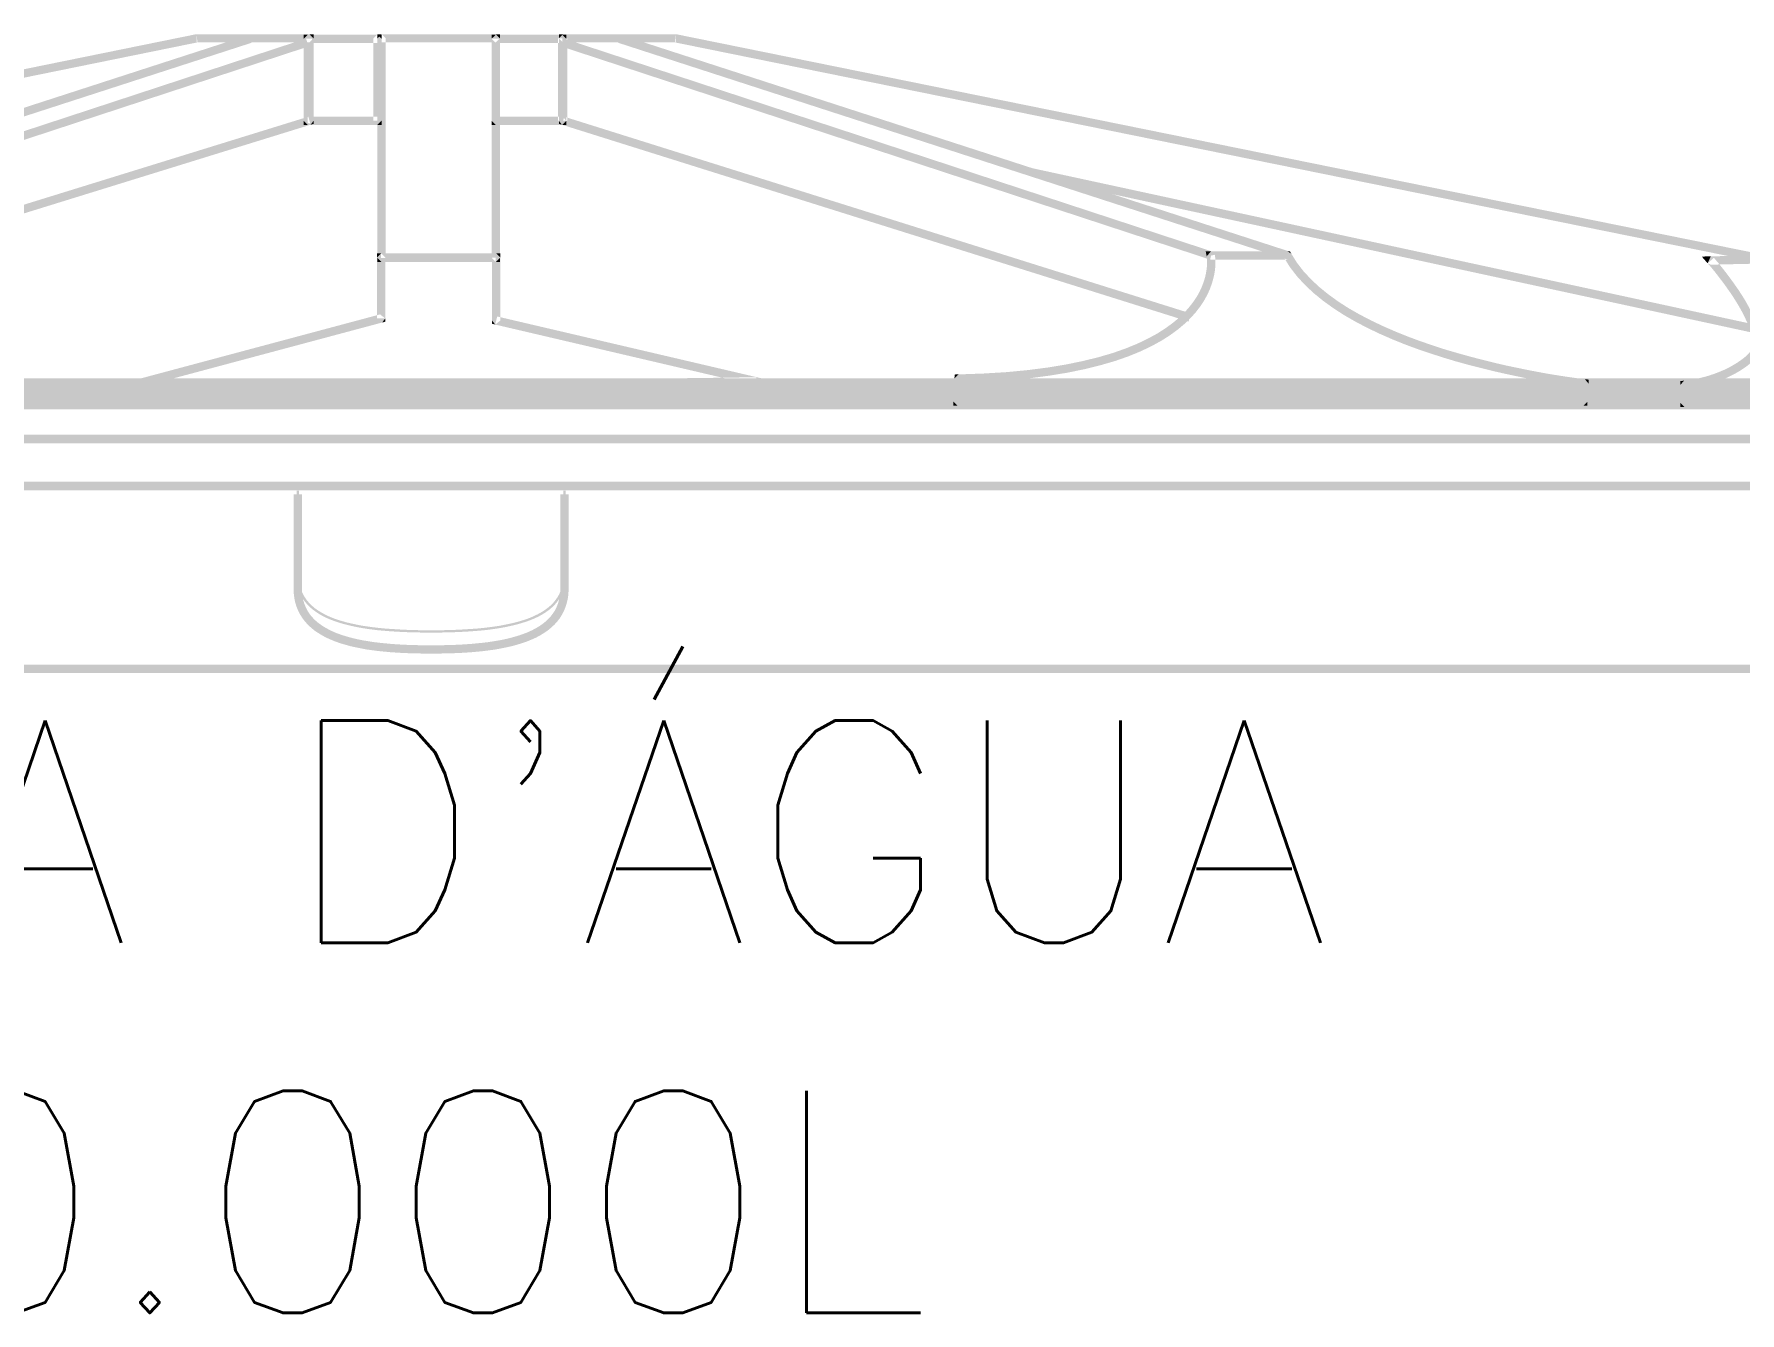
# Model space of a CAD drawing. Header units: millimetres. Extents: x 45003 to 46969, y 6653 to 6979.
# Drawn here: x 45054.055 to 45055.783, y 6818.108 to 6819.404 of the extents above; entities that cross this region are included whole.
import ezdxf

# ---------------------------------------------------------------- set-up
doc = ezdxf.new("R2010")
doc.units = ezdxf.units.MM
doc.layers.add('ARQ-TEXTO3', color=3, linetype='Continuous')
doc.styles.add('ROMANS', font='romans.shx')

# ---------------------------------------------------------------- blocks, each defined once
blk = doc.blocks.new("CAIXA D'ÁGUA 10.000L")
at = {"transparency": 33554559}
h = blk.add_hatch(color=256, dxfattribs=at)
h.paths.add_polyline_path([(-0.7926, 2.2196), (-0.1567, 2.4163), (-0.1543, 2.4082), (-0.7901, 2.2115)], flags=0)
h.paths.add_polyline_path([(-0.1543, 2.4082), (-0.1597, 2.4122), (-0.1597, 2.4957), (-0.1513, 2.4957), (-0.1513, 2.4122)], flags=0)
h.paths.add_polyline_path([(-0.1513, 2.4957), (-0.1555, 2.4915), (-0.2699, 2.4915), (-0.2699, 2.4999), (-0.1555, 2.4999)], flags=0)
h.paths.add_polyline_path([(-0.2699, 2.4999), (-0.269, 2.4916), (-1.3761, 2.2663), (-1.3777, 2.2746), (-0.2707, 2.4998)], flags=0)
h = blk.add_hatch(color=256, dxfattribs=at)
h.paths.add_polyline_path([(-0.1572, 2.408), (-0.1614, 2.4122), (-0.1614, 2.4953), (-0.1529, 2.4953), (-0.1529, 2.4122)], flags=0)
h.paths.add_polyline_path([(-0.1614, 2.4953), (-0.1572, 2.4995), (-0.0867, 2.4995), (-0.0867, 2.491), (-0.1572, 2.491)], flags=0)
h.paths.add_polyline_path([(-0.0867, 2.4995), (-0.0825, 2.4953), (-0.0825, 2.4122), (-0.0909, 2.4122), (-0.0909, 2.4953)], flags=0)
h.paths.add_polyline_path([(-0.0825, 2.4122), (-0.0867, 2.408), (-0.1572, 2.408), (-0.1572, 2.4165), (-0.0867, 2.4165)], flags=0)
h = blk.add_hatch(color=256, dxfattribs=at)
h.paths.add_polyline_path([(0.0333, 2.2691), (0.029, 2.2733), (0.029, 2.4957), (0.0375, 2.4957), (0.0375, 2.2733)], flags=0)
h.paths.add_polyline_path([(0.0375, 2.4957), (0.0333, 2.4915), (-0.0825, 2.4915), (-0.0825, 2.4999), (0.0333, 2.4999)], flags=0)
h.paths.add_polyline_path([(-0.0825, 2.4999), (-0.0782, 2.4957), (-0.0782, 2.2733), (-0.0867, 2.2733), (-0.0867, 2.4957)], flags=0)
h.paths.add_polyline_path([(-0.0867, 2.2733), (-0.0825, 2.2776), (0.0333, 2.2776), (0.0333, 2.2691), (-0.0825, 2.2691)], flags=0)
h = blk.add_hatch(color=256, dxfattribs=at)
h.paths.add_polyline_path([(0.0333, 2.408), (0.029, 2.4122), (0.029, 2.4953), (0.0375, 2.4953), (0.0375, 2.4122)], flags=0)
h.paths.add_polyline_path([(0.029, 2.4953), (0.0333, 2.4995), (0.1006, 2.4995), (0.1006, 2.491), (0.0333, 2.491)], flags=0)
h.paths.add_polyline_path([(0.1006, 2.4995), (0.1048, 2.4953), (0.1048, 2.4122), (0.0964, 2.4122), (0.0964, 2.4953)], flags=0)
h.paths.add_polyline_path([(0.1048, 2.4122), (0.1006, 2.408), (0.0333, 2.408), (0.0333, 2.4165), (0.1006, 2.4165)], flags=0)
h = blk.add_hatch(color=256, dxfattribs=at)
h.paths.add_polyline_path([(0.7352, 2.2088), (0.1002, 2.4082), (0.1027, 2.4163), (0.7377, 2.2169)], flags=0)
h.paths.add_polyline_path([(0.1002, 2.4082), (0.0972, 2.4122), (0.0972, 2.4957), (0.1056, 2.4957), (0.1056, 2.4122)], flags=0)
h.paths.add_polyline_path([(0.0972, 2.4957), (0.1014, 2.4999), (0.2155, 2.4999), (0.2155, 2.4915), (0.1014, 2.4915)], flags=0)
h.paths.add_polyline_path([(0.2155, 2.4999), (0.2164, 2.4998), (1.321, 2.2758), (1.3193, 2.2676), (0.2147, 2.4916)], flags=0)
h = blk.add_hatch(color=256, dxfattribs=at)
h.paths.add_polyline_path([(-0.0829, 2.2778), (-0.0787, 2.2736), (-0.0787, 2.2119), (-0.0871, 2.2119), (-0.0871, 2.2736)], flags=0)
h.paths.add_polyline_path([(-0.0787, 2.2119), (-0.0818, 2.2078), (-0.3513, 2.1357), (-0.3535, 2.1439), (-0.084, 2.216)], flags=0)
h.paths.add_polyline_path([(-0.3535, 2.1439), (-0.3525, 2.144), (0.2974, 2.1523), (0.2976, 2.1438), (-0.3524, 2.1356)], flags=0)
h.paths.add_polyline_path([(0.2976, 2.1438), (0.2965, 2.144), (0.0327, 2.2057), (0.0347, 2.2139), (0.2985, 2.1522)], flags=0)
h.paths.add_polyline_path([(0.0327, 2.2057), (0.0295, 2.2098), (0.0295, 2.2736), (0.0379, 2.2736), (0.0379, 2.2098)], flags=0)
h.paths.add_polyline_path([(0.0379, 2.2736), (0.0337, 2.2694), (-0.0829, 2.2694), (-0.0829, 2.2778), (0.0337, 2.2778)], flags=0)
h = blk.add_hatch(color=256, dxfattribs=at)
h.paths.add_polyline_path([(1.1394, 2.1274), (1.1352, 2.1234), (0.5011, 2.1234), (0.5011, 2.1319), (1.1352, 2.1319)], flags=0)
h.paths.add_polyline_path([(0.5011, 2.1234), (0.4969, 2.1278), (0.498, 2.1512), (0.5065, 2.1508), (0.5053, 2.1275)], flags=0)
h.paths.add_polyline_path([(0.5065, 2.1508), (0.498, 2.1512), (0.5022, 2.1552), (0.5273, 2.1561), (0.5507, 2.1575), (0.5725, 2.1596), (0.5927, 2.1622), (0.6113, 2.1653), (0.6284, 2.1688), (0.6441, 2.1727), (0.6585, 2.1769), (0.6715, 2.1815), (0.6833, 2.1863), (0.6939, 2.1914), (0.7035, 2.1966), (0.7119, 2.202), (0.7193, 2.2074), (0.7259, 2.2129), (0.7315, 2.2184), (0.7363, 2.2239), (0.7404, 2.2292), (0.7439, 2.2345), (0.7467, 2.2396), (0.7489, 2.2445), (0.7506, 2.2492), (0.752, 2.2537), (0.7529, 2.2578), (0.7535, 2.2615), (0.7539, 2.2649), (0.754, 2.2679), (0.754, 2.2704), (0.7539, 2.2724), (0.7538, 2.2738), (0.7537, 2.2747), (0.7536, 2.2748), (0.7619, 2.2764), (0.762, 2.2758), (0.7621, 2.2747), (0.7623, 2.273), (0.7624, 2.2706), (0.7624, 2.2677), (0.7623, 2.2643), (0.7619, 2.2604), (0.7612, 2.2561), (0.7601, 2.2515), (0.7586, 2.2465), (0.7567, 2.2413), (0.7542, 2.2358), (0.7511, 2.2302), (0.7473, 2.2244), (0.7428, 2.2185), (0.7376, 2.2126), (0.7315, 2.2067), (0.7245, 2.2008), (0.7166, 2.195), (0.7078, 2.1894), (0.6978, 2.1839), (0.6867, 2.1786), (0.6745, 2.1736), (0.6611, 2.1689), (0.6463, 2.1646), (0.6302, 2.1606), (0.6128, 2.157), (0.5938, 2.1539), (0.5734, 2.1512), (0.5514, 2.1492), (0.5277, 2.1477), (0.5023, 2.1468)], flags=0)
h.paths.add_polyline_path([(0.7536, 2.2748), (0.7578, 2.2798), (0.8356, 2.2798), (0.8356, 2.2714), (0.7578, 2.2714)], flags=0)
h.paths.add_polyline_path([(0.8356, 2.2714), (0.8356, 2.2798), (0.8393, 2.2776), (0.8449, 2.2686), (0.8515, 2.26), (0.8592, 2.2517), (0.8676, 2.2438), (0.8769, 2.2363), (0.8868, 2.2291), (0.8974, 2.2223), (0.9086, 2.2159), (0.9203, 2.2098), (0.9323, 2.2041), (0.9447, 2.1987), (0.9573, 2.1936), (0.97, 2.1889), (0.9829, 2.1845), (0.9957, 2.1803), (1.0085, 2.1766), (1.0211, 2.1731), (1.0334, 2.1699), (1.0454, 2.1669), (1.0571, 2.1642), (1.0682, 2.1619), (1.0788, 2.1597), (1.0888, 2.1578), (1.098, 2.1561), (1.1065, 2.1547), (1.1141, 2.1535), (1.1207, 2.1525), (1.1263, 2.1517), (1.1308, 2.1511), (1.1341, 2.1507), (1.1361, 2.1504), (1.1368, 2.1504), (1.1358, 2.142), (1.1351, 2.1421), (1.1331, 2.1423), (1.1297, 2.1427), (1.1252, 2.1434), (1.1195, 2.1442), (1.1128, 2.1452), (1.1051, 2.1464), (1.0966, 2.1478), (1.0873, 2.1495), (1.0772, 2.1514), (1.0665, 2.1536), (1.0553, 2.156), (1.0435, 2.1587), (1.0314, 2.1617), (1.0189, 2.1649), (1.0061, 2.1684), (0.9932, 2.1723), (0.9802, 2.1765), (0.9672, 2.1809), (0.9542, 2.1857), (0.9414, 2.1909), (0.9288, 2.1964), (0.9165, 2.2023), (0.9046, 2.2085), (0.8931, 2.2151), (0.8821, 2.2222), (0.8718, 2.2296), (0.8621, 2.2375), (0.8532, 2.2458), (0.8451, 2.2546), (0.838, 2.2638), (0.8319, 2.2735)], flags=0)
h.paths.add_polyline_path([(1.1368, 2.1504), (1.1405, 2.1459), (1.1394, 2.1274), (1.131, 2.1279), (1.1321, 2.1464)], flags=0)
h = blk.add_hatch(color=256, dxfattribs=at)
h.paths.add_polyline_path([(1.5074, 2.1277), (1.5031, 2.1234), (1.2376, 2.1222), (1.2376, 2.1306), (1.5031, 2.1318)], flags=0)
h.paths.add_polyline_path([(1.2376, 2.1222), (1.2334, 2.1264), (1.2334, 2.1445), (1.2418, 2.1445), (1.2418, 2.1264)], flags=0)
h.paths.add_polyline_path([(1.2418, 2.1445), (1.2334, 2.1445), (1.2373, 2.1488), (1.2374, 2.1488), (1.2376, 2.1488), (1.2382, 2.1488), (1.2389, 2.1489), (1.2398, 2.149), (1.2409, 2.1492), (1.2422, 2.1494), (1.2436, 2.1496), (1.2452, 2.1499), (1.2469, 2.1502), (1.2488, 2.1505), (1.2508, 2.151), (1.2529, 2.1514), (1.2551, 2.152), (1.2574, 2.1526), (1.2598, 2.1532), (1.2623, 2.1539), (1.2648, 2.1548), (1.2674, 2.1556), (1.27, 2.1566), (1.2727, 2.1576), (1.2754, 2.1588), (1.2781, 2.1599), (1.2808, 2.1612), (1.2835, 2.1626), (1.2862, 2.1641), (1.2889, 2.1657), (1.2915, 2.1673), (1.2941, 2.1691), (1.2967, 2.171), (1.2992, 2.173), (1.3016, 2.1751), (1.3073, 2.1688), (1.3046, 2.1665), (1.3018, 2.1643), (1.299, 2.1622), (1.2961, 2.1603), (1.2933, 2.1585), (1.2904, 2.1568), (1.2874, 2.1552), (1.2845, 2.1537), (1.2816, 2.1523), (1.2787, 2.151), (1.2758, 2.1498), (1.273, 2.1487), (1.2701, 2.1477), (1.2674, 2.1468), (1.2647, 2.1459), (1.2621, 2.1451), (1.2596, 2.1444), (1.2571, 2.1438), (1.2548, 2.1432), (1.2526, 2.1427), (1.2505, 2.1423), (1.2485, 2.1419), (1.2466, 2.1415), (1.245, 2.1413), (1.2434, 2.141), (1.242, 2.1408), (1.2409, 2.1407), (1.2399, 2.1405), (1.2391, 2.1405), (1.2385, 2.1404), (1.2381, 2.1404), (1.2379, 2.1403)], flags=0)
h.paths.add_polyline_path([(1.3073, 2.1688), (1.3016, 2.1751), (1.3033, 2.1769), (1.3046, 2.1789), (1.3055, 2.1811), (1.3061, 2.1836), (1.3064, 2.1864), (1.3063, 2.1895), (1.3059, 2.1928), (1.3052, 2.1963), (1.3041, 2.2), (1.3028, 2.2038), (1.3013, 2.2077), (1.2995, 2.2117), (1.2975, 2.2158), (1.2954, 2.2198), (1.2931, 2.2239), (1.2907, 2.2279), (1.2882, 2.2319), (1.2857, 2.2358), (1.2831, 2.2395), (1.2805, 2.2432), (1.2781, 2.2466), (1.2756, 2.2499), (1.2732, 2.253), (1.271, 2.2559), (1.269, 2.2585), (1.2671, 2.2608), (1.2654, 2.2629), (1.264, 2.2646), (1.2628, 2.266), (1.2619, 2.267), (1.2614, 2.2676), (1.2612, 2.2678), (1.2676, 2.2734), (1.2678, 2.2731), (1.2683, 2.2725), (1.2692, 2.2714), (1.2704, 2.27), (1.2719, 2.2683), (1.2736, 2.2662), (1.2755, 2.2637), (1.2776, 2.2611), (1.2799, 2.2581), (1.2823, 2.255), (1.2848, 2.2516), (1.2874, 2.248), (1.29, 2.2443), (1.2927, 2.2404), (1.2953, 2.2364), (1.2979, 2.2323), (1.3004, 2.2281), (1.3027, 2.2239), (1.305, 2.2196), (1.3071, 2.2153), (1.309, 2.211), (1.3107, 2.2067), (1.3122, 2.2025), (1.3133, 2.1983), (1.3142, 2.1941), (1.3147, 2.1901), (1.3148, 2.1862), (1.3144, 2.1823), (1.3135, 2.1785), (1.312, 2.175), (1.31, 2.1717)], flags=0)
h.paths.add_polyline_path([(1.2612, 2.2678), (1.2643, 2.2748), (1.319, 2.276), (1.3192, 2.2676), (1.2644, 2.2664)], flags=0)
h.paths.add_polyline_path([(1.3192, 2.2676), (1.319, 2.276), (1.3229, 2.2737), (1.3284, 2.2636), (1.3343, 2.2539), (1.3405, 2.2449), (1.347, 2.2363), (1.3538, 2.2283), (1.3607, 2.2208), (1.3679, 2.2138), (1.3752, 2.2073), (1.3826, 2.2013), (1.39, 2.1956), (1.3976, 2.1904), (1.4051, 2.1856), (1.4126, 2.1812), (1.4201, 2.1772), (1.4274, 2.1736), (1.4346, 2.1702), (1.4417, 2.1672), (1.4486, 2.1645), (1.4552, 2.1622), (1.4615, 2.1601), (1.4676, 2.1582), (1.4733, 2.1566), (1.4786, 2.1553), (1.4835, 2.1541), (1.4879, 2.1532), (1.4919, 2.1524), (1.4953, 2.1518), (1.4982, 2.1514), (1.5005, 2.151), (1.5022, 2.1508), (1.5032, 2.1507), (1.5035, 2.1507), (1.5028, 2.1423), (1.5023, 2.1423), (1.5012, 2.1424), (1.4994, 2.1427), (1.497, 2.143), (1.494, 2.1435), (1.4904, 2.1441), (1.4862, 2.1449), (1.4816, 2.1459), (1.4766, 2.1471), (1.4711, 2.1485), (1.4652, 2.1501), (1.459, 2.1521), (1.4524, 2.1542), (1.4456, 2.1567), (1.4385, 2.1594), (1.4313, 2.1625), (1.4238, 2.1659), (1.4162, 2.1697), (1.4085, 2.1739), (1.4007, 2.1784), (1.3929, 2.1834), (1.3851, 2.1888), (1.3774, 2.1946), (1.3697, 2.2009), (1.3621, 2.2077), (1.3547, 2.215), (1.3475, 2.2228), (1.3405, 2.2311), (1.3337, 2.2399), (1.3273, 2.2493), (1.3211, 2.2593), (1.3154, 2.2699)], flags=0)
h.paths.add_polyline_path([(1.5035, 2.1507), (1.5074, 2.1465), (1.5074, 2.1277), (1.4989, 2.1277), (1.4989, 2.1465)], flags=0)
blk.add_hatch(color=256, dxfattribs=at).paths.add_polyline_path([(1.5059, 2.1271), (-1.5637, 2.1271), (-1.5637, 2.1512), (-0.3053, 2.1512), (1.5059, 2.1512)])
h = blk.add_hatch(color=256, dxfattribs=at)
h.paths.add_polyline_path([(1.5544, 2.0897), (1.5502, 2.0855), (-1.6258, 2.0855), (-1.6258, 2.0939), (1.5502, 2.0939)], flags=0)
h.paths.add_polyline_path([(-1.6258, 2.0855), (-1.6301, 2.0897), (-1.6301, 2.1006), (-1.6216, 2.1006), (-1.6216, 2.0897)], flags=0)
h.paths.add_polyline_path([(-1.6216, 2.1006), (-1.6301, 2.1006), (-1.63, 2.102), (-1.6299, 2.1034), (-1.6297, 2.1048), (-1.6295, 2.1061), (-1.6293, 2.1074), (-1.6289, 2.1087), (-1.6285, 2.11), (-1.628, 2.1113), (-1.6275, 2.1125), (-1.627, 2.1137), (-1.6264, 2.1148), (-1.6257, 2.1159), (-1.625, 2.117), (-1.6242, 2.118), (-1.6234, 2.119), (-1.6226, 2.12), (-1.6217, 2.1209), (-1.6207, 2.1218), (-1.6198, 2.1226), (-1.6187, 2.1234), (-1.6177, 2.1241), (-1.6166, 2.1248), (-1.6155, 2.1254), (-1.6143, 2.126), (-1.6131, 2.1265), (-1.6119, 2.1269), (-1.6107, 2.1273), (-1.6094, 2.1276), (-1.6081, 2.1279), (-1.6068, 2.1281), (-1.6055, 2.1282), (-1.6042, 2.1282), (-1.6042, 2.1197), (-1.605, 2.1197), (-1.6059, 2.1197), (-1.6068, 2.1196), (-1.6076, 2.1194), (-1.6085, 2.1192), (-1.6093, 2.119), (-1.6101, 2.1186), (-1.6108, 2.1183), (-1.6116, 2.1179), (-1.6124, 2.1175), (-1.6131, 2.1171), (-1.6138, 2.1166), (-1.6145, 2.1161), (-1.6152, 2.1155), (-1.6158, 2.1149), (-1.6164, 2.1143), (-1.617, 2.1136), (-1.6175, 2.1129), (-1.618, 2.1122), (-1.6186, 2.1114), (-1.619, 2.1107), (-1.6195, 2.1099), (-1.6199, 2.109), (-1.6202, 2.1082), (-1.6205, 2.1073), (-1.6208, 2.1064), (-1.6211, 2.1055), (-1.6213, 2.1046), (-1.6214, 2.1036), (-1.6215, 2.1027), (-1.6216, 2.1016)], flags=0)
h.paths.add_polyline_path([(-1.6042, 2.1282), (-1.6042, 2.1282), (1.5285, 2.1282), (1.5285, 2.1198), (-1.6042, 2.1198)], flags=0)
h.paths.add_polyline_path([(1.5285, 2.1198), (1.5285, 2.1282), (1.5299, 2.1282), (1.5312, 2.128), (1.5325, 2.1279), (1.5338, 2.1276), (1.5351, 2.1273), (1.5363, 2.1269), (1.5375, 2.1265), (1.5387, 2.126), (1.5399, 2.1254), (1.541, 2.1248), (1.5421, 2.1241), (1.5431, 2.1234), (1.5441, 2.1226), (1.5451, 2.1218), (1.5461, 2.1209), (1.5469, 2.12), (1.5478, 2.119), (1.5486, 2.118), (1.5494, 2.117), (1.5501, 2.1159), (1.5507, 2.1148), (1.5513, 2.1137), (1.5519, 2.1125), (1.5524, 2.1113), (1.5529, 2.11), (1.5532, 2.1087), (1.5536, 2.1074), (1.5539, 2.1061), (1.5541, 2.1048), (1.5543, 2.1034), (1.5543, 2.102), (1.5544, 2.1006), (1.546, 2.1006), (1.5459, 2.1016), (1.5459, 2.1027), (1.5458, 2.1036), (1.5456, 2.1046), (1.5454, 2.1055), (1.5452, 2.1064), (1.5449, 2.1073), (1.5446, 2.1082), (1.5442, 2.109), (1.5438, 2.1099), (1.5434, 2.1107), (1.5429, 2.1115), (1.5424, 2.1122), (1.5419, 2.1129), (1.5413, 2.1136), (1.5408, 2.1143), (1.5402, 2.1149), (1.5395, 2.1155), (1.5389, 2.1161), (1.5382, 2.1166), (1.5375, 2.117), (1.5368, 2.1175), (1.536, 2.1179), (1.5353, 2.1183), (1.5345, 2.1186), (1.5337, 2.1189), (1.5329, 2.1192), (1.532, 2.1194), (1.5312, 2.1196), (1.5303, 2.1197), (1.5294, 2.1197)], flags=0)
h.paths.add_polyline_path([(1.5544, 2.1006), (1.5544, 2.1006), (1.5544, 2.0897), (1.546, 2.0897), (1.546, 2.1006)], flags=0)
h = blk.add_hatch(color=256, dxfattribs=at)
h.paths.add_polyline_path([(1.5569, 2.0383), (1.5526, 2.0425), (1.5526, 2.0898), (1.5611, 2.0898), (1.5611, 2.0425)], flags=0)
h.paths.add_polyline_path([(1.5611, 2.0898), (1.5569, 2.0855), (-1.6338, 2.0855), (-1.6338, 2.094), (1.5569, 2.094)], flags=0)
h.paths.add_polyline_path([(-1.6338, 2.094), (-1.6296, 2.0898), (-1.6296, 2.0425), (-1.638, 2.0425), (-1.638, 2.0898)], flags=0)
h.paths.add_polyline_path([(-1.638, 2.0425), (-1.6338, 2.0467), (1.5569, 2.0467), (1.5569, 2.0383), (-1.6338, 2.0383)], flags=0)
h = blk.add_hatch(color=256, dxfattribs=at)
h.paths.add_polyline_path([(-1.5099, 2.0422), (-1.5057, 2.0464), (1.4225, 2.0464), (1.4225, 2.0379), (-1.5057, 2.0379)], flags=0)
h.paths.add_polyline_path([(1.4225, 2.0464), (1.4267, 2.0422), (1.4267, 1.8809), (1.4182, 1.8809), (1.4182, 2.0422)], flags=0)
h.paths.add_polyline_path([(1.4182, 1.8809), (1.4267, 1.8809), (1.4267, 1.8809), (1.4266, 1.8795), (1.4265, 1.878), (1.4263, 1.8766), (1.4261, 1.8752), (1.4258, 1.8739), (1.4254, 1.8725), (1.4249, 1.8712), (1.4245, 1.87), (1.4239, 1.8687), (1.4233, 1.8675), (1.4226, 1.8663), (1.4219, 1.8652), (1.4211, 1.864), (1.4203, 1.863), (1.4194, 1.862), (1.4185, 1.861), (1.4175, 1.86), (1.4165, 1.8592), (1.4154, 1.8584), (1.4143, 1.8576), (1.4132, 1.8568), (1.412, 1.8561), (1.4108, 1.8555), (1.4095, 1.855), (1.4083, 1.8544), (1.407, 1.854), (1.4056, 1.8536), (1.4043, 1.8533), (1.4029, 1.8531), (1.4015, 1.8529), (1.4001, 1.8528), (1.3986, 1.8527), (1.3986, 1.8611), (1.3997, 1.8612), (1.4006, 1.8613), (1.4016, 1.8614), (1.4026, 1.8616), (1.4035, 1.8618), (1.4045, 1.862), (1.4054, 1.8624), (1.4062, 1.8627), (1.4071, 1.8631), (1.408, 1.8635), (1.4088, 1.864), (1.4096, 1.8645), (1.4104, 1.8651), (1.4111, 1.8657), (1.4118, 1.8663), (1.4125, 1.8669), (1.4131, 1.8676), (1.4138, 1.8683), (1.4143, 1.8691), (1.4149, 1.8698), (1.4154, 1.8707), (1.4159, 1.8715), (1.4163, 1.8723), (1.4167, 1.8732), (1.417, 1.8741), (1.4173, 1.875), (1.4176, 1.8759), (1.4178, 1.8769), (1.418, 1.8779), (1.4181, 1.8788), (1.4182, 1.8799), (1.4182, 1.8809)], flags=0)
h.paths.add_polyline_path([(1.3986, 1.8527), (1.3986, 1.8527), (-1.4818, 1.8527), (-1.4818, 1.8611), (1.3986, 1.8611)], flags=0)
h.paths.add_polyline_path([(-1.4818, 1.8611), (-1.4818, 1.8527), (-1.4832, 1.8528), (-1.4847, 1.8529), (-1.4861, 1.8531), (-1.4875, 1.8533), (-1.4888, 1.8536), (-1.4902, 1.854), (-1.4915, 1.8544), (-1.4928, 1.855), (-1.494, 1.8555), (-1.4952, 1.8561), (-1.4964, 1.8568), (-1.4975, 1.8576), (-1.4986, 1.8584), (-1.4997, 1.8592), (-1.5007, 1.86), (-1.5017, 1.861), (-1.5026, 1.862), (-1.5035, 1.863), (-1.5043, 1.864), (-1.5051, 1.8652), (-1.5058, 1.8663), (-1.5065, 1.8675), (-1.5071, 1.8687), (-1.5077, 1.8699), (-1.5082, 1.8712), (-1.5087, 1.8725), (-1.509, 1.8739), (-1.5093, 1.8752), (-1.5096, 1.8766), (-1.5097, 1.878), (-1.5098, 1.8795), (-1.5099, 1.8809), (-1.5015, 1.8809), (-1.5014, 1.8799), (-1.5014, 1.8788), (-1.5013, 1.8779), (-1.5011, 1.8769), (-1.5008, 1.8759), (-1.5006, 1.875), (-1.5003, 1.8741), (-1.4999, 1.8732), (-1.4995, 1.8723), (-1.4991, 1.8715), (-1.4986, 1.8707), (-1.4981, 1.8698), (-1.4976, 1.8691), (-1.497, 1.8683), (-1.4964, 1.8676), (-1.4957, 1.8669), (-1.495, 1.8663), (-1.4943, 1.8657), (-1.4936, 1.8651), (-1.4928, 1.8645), (-1.492, 1.864), (-1.4912, 1.8635), (-1.4903, 1.8631), (-1.4895, 1.8627), (-1.4886, 1.8624), (-1.4877, 1.862), (-1.4867, 1.8618), (-1.4858, 1.8616), (-1.4848, 1.8614), (-1.4838, 1.8613), (-1.4828, 1.8612)], flags=0)
h.paths.add_polyline_path([(-1.5099, 1.8809), (-1.5099, 1.8809), (-1.5099, 2.0422), (-1.5015, 2.0422), (-1.5015, 1.8809)], flags=0)
h = blk.add_hatch(color=256, dxfattribs=at)
h.paths.add_polyline_path([(-0.1632, 1.9386), (-0.1717, 1.9386), (-0.1717, 2.0336), (-0.1632, 2.0336)], flags=0)
h.paths.add_polyline_path([(-0.1717, 1.9386), (-0.1632, 1.9386), (-0.163, 1.9343), (-0.1626, 1.9303), (-0.1618, 1.9264), (-0.1607, 1.9228), (-0.1593, 1.9194), (-0.1577, 1.9161), (-0.1558, 1.9131), (-0.1536, 1.9102), (-0.1511, 1.9075), (-0.1484, 1.9049), (-0.1453, 1.9025), (-0.142, 1.9002), (-0.1385, 1.8981), (-0.1347, 1.8961), (-0.1307, 1.8942), (-0.1264, 1.8925), (-0.1218, 1.8909), (-0.1171, 1.8895), (-0.1121, 1.8881), (-0.107, 1.8869), (-0.1016, 1.8858), (-0.096, 1.8849), (-0.0903, 1.884), (-0.0844, 1.8833), (-0.0783, 1.8827), (-0.0722, 1.8821), (-0.0658, 1.8817), (-0.0593, 1.8813), (-0.0527, 1.8811), (-0.046, 1.8809), (-0.0392, 1.8808), (-0.0323, 1.8808), (-0.0323, 1.8723), (-0.0393, 1.8724), (-0.0462, 1.8725), (-0.053, 1.8727), (-0.0597, 1.8729), (-0.0663, 1.8733), (-0.0728, 1.8737), (-0.0791, 1.8743), (-0.0854, 1.8749), (-0.0914, 1.8757), (-0.0974, 1.8765), (-0.1031, 1.8776), (-0.1087, 1.8787), (-0.1141, 1.8799), (-0.1194, 1.8814), (-0.1245, 1.8829), (-0.1293, 1.8846), (-0.134, 1.8865), (-0.1384, 1.8885), (-0.1426, 1.8907), (-0.1466, 1.8932), (-0.1504, 1.8957), (-0.1539, 1.8986), (-0.1571, 1.9016), (-0.16, 1.9048), (-0.1627, 1.9083), (-0.165, 1.912), (-0.167, 1.9159), (-0.1687, 1.92), (-0.17, 1.9243), (-0.1709, 1.9289), (-0.1715, 1.9337)], flags=0)
h.paths.add_polyline_path([(-0.0323, 1.8723), (-0.0323, 1.8808), (-0.0254, 1.8808), (-0.0185, 1.8809), (-0.0118, 1.8811), (-0.0052, 1.8813), (0.0013, 1.8817), (0.0076, 1.8821), (0.0138, 1.8827), (0.0199, 1.8833), (0.0258, 1.884), (0.0315, 1.8849), (0.037, 1.8858), (0.0424, 1.8869), (0.0476, 1.8881), (0.0526, 1.8895), (0.0573, 1.8909), (0.0618, 1.8925), (0.0661, 1.8942), (0.0702, 1.8961), (0.074, 1.8981), (0.0775, 1.9002), (0.0808, 1.9025), (0.0838, 1.9049), (0.0866, 1.9075), (0.089, 1.9102), (0.0912, 1.9131), (0.0932, 1.9161), (0.0948, 1.9194), (0.0962, 1.9228), (0.0972, 1.9264), (0.098, 1.9303), (0.0985, 1.9343), (0.0987, 1.9386), (0.1071, 1.9386), (0.1069, 1.9337), (0.1064, 1.9289), (0.1054, 1.9243), (0.1041, 1.92), (0.1025, 1.9159), (0.1005, 1.912), (0.0982, 1.9083), (0.0955, 1.9048), (0.0926, 1.9016), (0.0893, 1.8986), (0.0858, 1.8957), (0.0821, 1.8932), (0.0781, 1.8907), (0.0739, 1.8885), (0.0694, 1.8865), (0.0648, 1.8846), (0.0599, 1.8829), (0.0549, 1.8814), (0.0496, 1.8799), (0.0442, 1.8787), (0.0386, 1.8776), (0.0328, 1.8765), (0.0269, 1.8757), (0.0208, 1.8749), (0.0146, 1.8743), (0.0082, 1.8737), (0.0018, 1.8733), (-0.0048, 1.8729), (-0.0116, 1.8727), (-0.0184, 1.8725), (-0.0253, 1.8724)], flags=0)
h.paths.add_polyline_path([(0.0987, 1.9386), (0.0987, 1.9386), (0.0987, 2.0336), (0.1071, 2.0336), (0.1071, 1.9386)], flags=0)
h = blk.add_hatch(color=256, dxfattribs=at)
h.paths.add_polyline_path([(-0.1662, 1.9511), (-0.1686, 1.9511), (-0.1686, 2.0373), (-0.1662, 2.0373)], flags=0)
h.paths.add_polyline_path([(-0.1686, 1.9511), (-0.1662, 1.9511), (-0.1661, 1.947), (-0.1656, 1.9431), (-0.1647, 1.9394), (-0.1636, 1.9359), (-0.1621, 1.9326), (-0.1603, 1.9295), (-0.1583, 1.9265), (-0.1559, 1.9237), (-0.1533, 1.9211), (-0.1504, 1.9186), (-0.1472, 1.9163), (-0.1437, 1.9141), (-0.14, 1.9121), (-0.1361, 1.9102), (-0.1319, 1.9084), (-0.1275, 1.9068), (-0.1228, 1.9054), (-0.118, 1.904), (-0.1129, 1.9028), (-0.1076, 1.9017), (-0.1021, 1.9006), (-0.0965, 1.8998), (-0.0907, 1.899), (-0.0847, 1.8983), (-0.0786, 1.8977), (-0.0724, 1.8973), (-0.066, 1.8969), (-0.0595, 1.8965), (-0.0528, 1.8963), (-0.0461, 1.8961), (-0.0392, 1.896), (-0.0323, 1.896), (-0.0323, 1.8936), (-0.0392, 1.8936), (-0.0461, 1.8938), (-0.0529, 1.8939), (-0.0595, 1.8942), (-0.0661, 1.8945), (-0.0726, 1.8949), (-0.0788, 1.8954), (-0.085, 1.8959), (-0.091, 1.8966), (-0.0969, 1.8974), (-0.1026, 1.8983), (-0.1081, 1.8993), (-0.1134, 1.9005), (-0.1185, 1.9017), (-0.1235, 1.9031), (-0.1282, 1.9046), (-0.1327, 1.9062), (-0.1371, 1.908), (-0.1411, 1.9099), (-0.1449, 1.912), (-0.1485, 1.9143), (-0.1518, 1.9167), (-0.1549, 1.9193), (-0.1577, 1.9221), (-0.1602, 1.925), (-0.1624, 1.9282), (-0.1642, 1.9315), (-0.1658, 1.9351), (-0.167, 1.9388), (-0.1679, 1.9427), (-0.1684, 1.9468)], flags=0)
h.paths.add_polyline_path([(-0.0323, 1.8936), (-0.0323, 1.896), (-0.0253, 1.896), (-0.0185, 1.8961), (-0.0117, 1.8963), (-0.0051, 1.8965), (0.0014, 1.8969), (0.0078, 1.8973), (0.0141, 1.8977), (0.0202, 1.8983), (0.0262, 1.899), (0.032, 1.8998), (0.0376, 1.9006), (0.0431, 1.9017), (0.0483, 1.9028), (0.0534, 1.904), (0.0583, 1.9054), (0.0629, 1.9068), (0.0674, 1.9084), (0.0715, 1.9102), (0.0755, 1.9121), (0.0792, 1.9141), (0.0827, 1.9163), (0.0858, 1.9186), (0.0888, 1.9211), (0.0914, 1.9237), (0.0937, 1.9265), (0.0958, 1.9295), (0.0976, 1.9326), (0.099, 1.9359), (0.1002, 1.9394), (0.101, 1.9431), (0.1015, 1.947), (0.1017, 1.9511), (0.1041, 1.9511), (0.1039, 1.9468), (0.1034, 1.9427), (0.1025, 1.9388), (0.1013, 1.9351), (0.0997, 1.9315), (0.0978, 1.9282), (0.0956, 1.925), (0.0932, 1.9221), (0.0904, 1.9193), (0.0873, 1.9167), (0.084, 1.9143), (0.0804, 1.912), (0.0766, 1.9099), (0.0725, 1.908), (0.0682, 1.9062), (0.0637, 1.9046), (0.0589, 1.9031), (0.054, 1.9017), (0.0489, 1.9005), (0.0435, 1.8993), (0.038, 1.8983), (0.0323, 1.8974), (0.0265, 1.8966), (0.0205, 1.8959), (0.0143, 1.8954), (0.008, 1.8949), (0.0016, 1.8945), (-0.005, 1.8942), (-0.0117, 1.8939), (-0.0184, 1.8938), (-0.0253, 1.8936)], flags=0)
h.paths.add_polyline_path([(0.1017, 1.9511), (0.1017, 1.9511), (0.1017, 2.0373), (0.1041, 2.0373), (0.1041, 1.9511)], flags=0)
at = {"lineweight": 20, "transparency": 33554559}
for points in [[(-0.2142, 2.4912), (-0.8922, 2.2716), (-0.2168, 2.4992), (-0.8947, 2.2796)], [(-0.1564, 2.4875), (-0.8137, 2.2716), (-0.159, 2.4955), (-0.8163, 2.2796)], [(0.1022, 2.4955), (0.7595, 2.2796), (0.0996, 2.4875), (0.7569, 2.2716)], [(0.1599, 2.4992), (0.8379, 2.2796), (0.1573, 2.4912), (0.8353, 2.2716)], [(0.5779, 2.3639), (1.3094, 2.2056), (0.5761, 2.3556), (1.3076, 2.1973)]]:
    blk.add_solid(points, dxfattribs=at)
at = {"transparency": 33554559}
for points in [[(-0.2707, 2.4998), (-0.2702, 2.4999), (-0.2699, 2.4999)], [(-0.1614, 2.4953), (-0.1614, 2.4995), (-0.1572, 2.4995)], [(-0.1555, 2.4999), (-0.1513, 2.4999), (-0.1513, 2.4957)], [(-0.0867, 2.4957), (-0.0867, 2.4999), (-0.0825, 2.4999)], [(-0.0867, 2.4995), (-0.0825, 2.4995), (-0.0825, 2.4953)], [(0.029, 2.4953), (0.029, 2.4995), (0.0333, 2.4995)], [(0.0333, 2.4999), (0.0375, 2.4999), (0.0375, 2.4957)], [(0.0972, 2.4957), (0.0972, 2.4999), (0.1014, 2.4999)], [(0.1006, 2.4995), (0.1048, 2.4995), (0.1048, 2.4953)], [(0.2155, 2.4999), (0.2159, 2.4999), (0.2164, 2.4998)], [(-0.1572, 2.408), (-0.1614, 2.408), (-0.1614, 2.4122)], [(-0.1513, 2.4122), (-0.1513, 2.4091), (-0.1543, 2.4082)], [(-0.0825, 2.4122), (-0.0825, 2.408), (-0.0867, 2.408)], [(0.0333, 2.408), (0.029, 2.408), (0.029, 2.4122)], [(0.1002, 2.4082), (0.0972, 2.4091), (0.0972, 2.4122)], [(0.1048, 2.4122), (0.1048, 2.408), (0.1006, 2.408)], [(-0.0871, 2.2736), (-0.0871, 2.2778), (-0.0829, 2.2778)], [(-0.0825, 2.2691), (-0.0867, 2.2691), (-0.0867, 2.2733)], [(0.0375, 2.2733), (0.0375, 2.2691), (0.0333, 2.2691)], [(0.0337, 2.2778), (0.0379, 2.2778), (0.0379, 2.2736)], [(0.7536, 2.2748), (0.7526, 2.2798), (0.7578, 2.2798)], [(0.8356, 2.2798), (0.838, 2.2798), (0.8393, 2.2776)], [(1.2612, 2.2678), (1.2552, 2.2746), (1.2643, 2.2748)], [(-0.0787, 2.2119), (-0.0787, 2.2086), (-0.0818, 2.2078)], [(0.0327, 2.2057), (0.0295, 2.2065), (0.0295, 2.2098)], [(-0.3524, 2.1356), (-0.3861, 2.1352), (-0.3535, 2.1439)], [(0.2985, 2.1522), (0.3321, 2.1443), (0.2976, 2.1438)], [(0.498, 2.1512), (0.4982, 2.1551), (0.5022, 2.1552)], [(1.1368, 2.1504), (1.1408, 2.1499), (1.1405, 2.1459)], [(1.2334, 2.1445), (1.2334, 2.1485), (1.2373, 2.1488)], [(0.5011, 2.1234), (0.4967, 2.1234), (0.4969, 2.1278)], [(1.1394, 2.1274), (1.1392, 2.1234), (1.1352, 2.1234)], [(1.2376, 2.1222), (1.2334, 2.1222), (1.2334, 2.1264)]]:
    blk.add_solid(points, dxfattribs=at)

msp = doc.modelspace()

# ---------------------------------------------------------------- block references
msp.add_blockref("CAIXA D'ÁGUA 10.000L", (45054.4894, 6816.904))

# ---------------------------------------------------------------- texts
at = {"layer": 'ARQ-TEXTO3', "insert": (45054.3505, 6818.4084), "char_height": 0.225, "attachment_point": 5, "style": 'ROMANS'}
msp.add_mtext("CAIXA D'ÁGUA\\P10.000L", dxfattribs=at)

doc.saveas('drawing.dxf')
